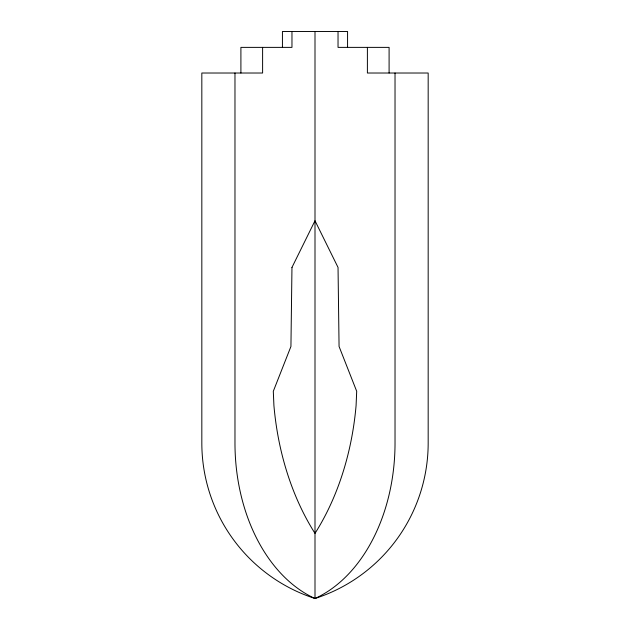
<?xml version="1.0" encoding="UTF-8"?>
<svg xmlns="http://www.w3.org/2000/svg" width="630" height="630" viewBox="0 0 630 630"><rect width="100%" height="100%" fill="white"/><g stroke="black" fill="none" stroke-linecap="round" stroke-linejoin="round"><path stroke-width="0.94" d="M395.026 73.017L395.026 443.04A163.359 115.511 -90 0 1 315 598.5A163.359 163.359 0 0 1 201.828 443.04L201.828 73.017L262.608 73.017L262.608 47.376M389.096 73.017L389.096 47.376L338.034 47.376L338.034 31.5M367.392 47.376L367.392 73.017L428.172 73.017L428.172 443.04A163.359 163.359 0 0 1 315 598.5A163.359 115.511 -90 0 1 234.974 443.04L234.974 73.017M347.571 47.376L347.571 31.5L282.429 31.5L282.429 47.376M315 31.5L315 598.5M291.966 31.5L291.966 47.376L240.904 47.376L240.904 73.017M291.966 267.419L290.934 346.468L273.302 391.293L273.916 405.515A234.084 165.525 90 0 0 315 533.374A234.084 165.525 -90 0 0 356.084 405.515L356.698 391.293L339.066 346.468L338.034 267.419L315 220.752L291.966 267.419"/></g></svg>
